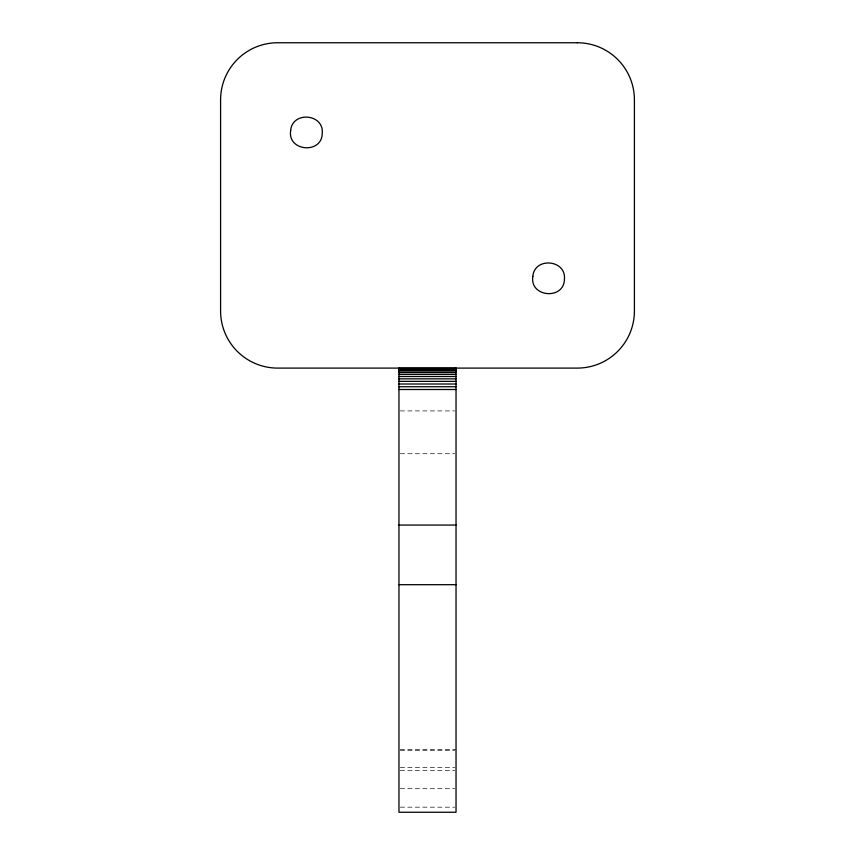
<?xml version="1.0" encoding="UTF-8"?>
<svg xmlns="http://www.w3.org/2000/svg" width="855" height="855" viewBox="0 0 855 855"><rect width="100%" height="100%" fill="white"/><g stroke="black" fill="none" stroke-linecap="round" stroke-linejoin="round"><path stroke-width="0.64" stroke-dasharray="4.28 3.21" d="M400.29 410.913L454.71 410.913M400.29 453.727L454.71 453.727M400.29 749.504L456.036 749.504M400.29 750.305L454.71 750.305M400.29 767.672L454.71 767.672M400.29 770.462L454.71 770.462M400.29 788.716L454.71 788.716M400.29 807.173L454.71 807.173"/><path stroke-width="1.28" d="M398.964 368.291L456.036 368.291M398.964 368.836L456.036 368.836M398.964 369.745L456.036 369.745M398.964 370.995L456.036 370.995M398.964 372.556L456.036 372.556M398.964 374.415L456.036 374.415M398.964 376.521L456.036 376.521M398.964 378.861L456.036 378.861M398.964 381.362L456.036 381.362M398.964 384.013L456.036 384.013M398.964 386.738L456.036 386.738M398.964 389.506L456.036 389.506M398.964 525.066L456.036 525.066M398.964 584.692L456.036 584.692M456.036 368.099L456.036 812.25L398.964 812.25L398.964 368.099M290.679 130.484C287.141 151.506 322.196 154.488 322.25 133.166C324.002 113.662 292.25 110.958 290.679 130.484M532.857 276.347C529.32 297.358 564.375 300.351 564.439 279.029C566.181 259.514 534.439 256.821 532.857 276.347M577.339 42.75L277.661 42.75A57.082 57.082 0 0 0 220.59 99.832L220.59 311.028A57.082 57.082 0 0 0 277.661 368.099L577.339 368.099A57.082 57.082 0 0 0 634.41 311.028L634.41 99.832A57.082 57.082 0 0 0 577.339 42.75"/></g></svg>
